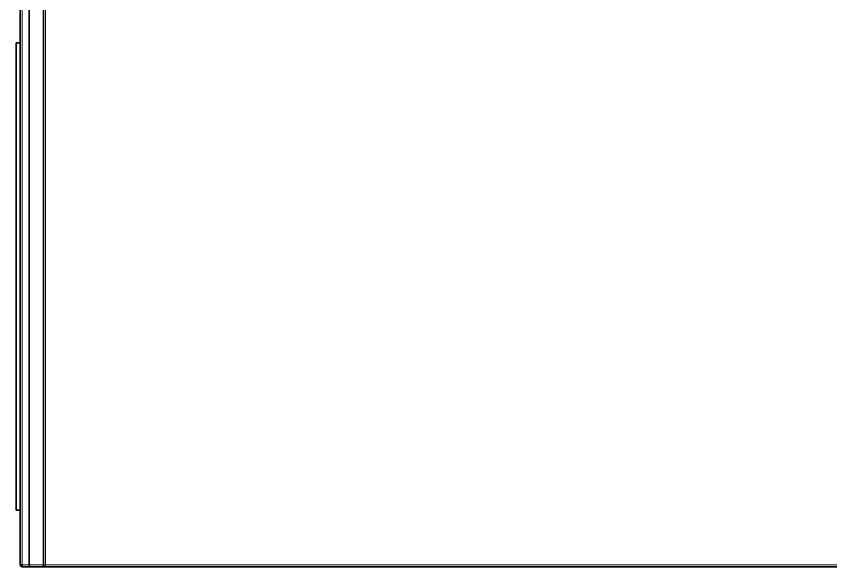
# Model space of a CAD drawing. Extents: x -45 to 645, y -160 to 467.
# Drawn here: x -32.4 to 48.8, y 69.3 to 124.1 of the extents above; entities that cross this region are included whole.
import ezdxf

# ---------------------------------------------------------------- set-up
doc = ezdxf.new("R2010")
doc.units = 0

msp = doc.modelspace()

# ---------------------------------------------------------------- linework, layer by layer
at = {"color": 7, "lineweight": 35}
for p, q in [((-29.74, 69.462), (-29.74, 237.062)), ((-32.04, 69.462), (-32.04, 206.076)), ((-31.14, 69.462), (-31.14, 206.07)), ((-32.44, 121.512), (-32.44, 74.912)), ((74.539, 69.262), (-29.54, 69.262))]:
    msp.add_line(p, q, dxfattribs=at)
at = {"color": 7, "lineweight": 13}
for p, q in [((-29.54, 237.062), (-29.54, 69.462)), ((-31.84, 206.076), (-31.84, 69.462)), ((74.54, 69.462), (-29.54, 69.462))]:
    msp.add_line(p, q, dxfattribs=at)
at = {"color": 7, "lineweight": 35, "ltscale": 0.01}
for p, q in [((-32.04, 121.512), (-32.44, 121.512)), ((-32.04, 74.912), (-32.44, 74.912))]:
    msp.add_line(p, q, dxfattribs=at)
at = {"color": 7, "lineweight": 35, "ltscale": 0.005}
for q in [(-32.04, 69.462), (-31.84, 69.262)]:
    msp.add_line((-31.84, 69.462), q, dxfattribs=at)
at = {"color": 7, "lineweight": 13, "ltscale": 0.0175}
msp.add_line((-31.14, 69.462), (-31.84, 69.462), dxfattribs=at)
at = {"color": 7, "lineweight": 35, "ltscale": 0.019769}
msp.add_line((-31.049, 69.262), (-31.84, 69.262), dxfattribs=at)
at = {"color": 7, "lineweight": 13, "ltscale": 0.035}
msp.add_line((-29.74, 69.462), (-31.14, 69.462), dxfattribs=at)
at = {"color": 7, "lineweight": 35, "ltscale": 0.037731}
msp.add_line((-29.54, 69.262), (-31.049, 69.262), dxfattribs=at)
at = {"color": 7, "lineweight": 13, "ltscale": 0.005}
for q in [(-29.74, 69.462), (-29.54, 69.262)]:
    msp.add_line((-29.54, 69.462), q, dxfattribs=at)
at = {"color": 7, "lineweight": 35}
msp.add_lwpolyline([(-31.14, 69.462), (-31.122, 69.343), (-31.1, 69.297), (-31.066, 69.266), (-31.049, 69.262)], dxfattribs=at)
for centre in [(-31.84, 69.462), (-29.54, 69.462)]:
    msp.add_arc(centre, 0.2, 180, 270, dxfattribs=at)

doc.saveas('drawing.dxf')
